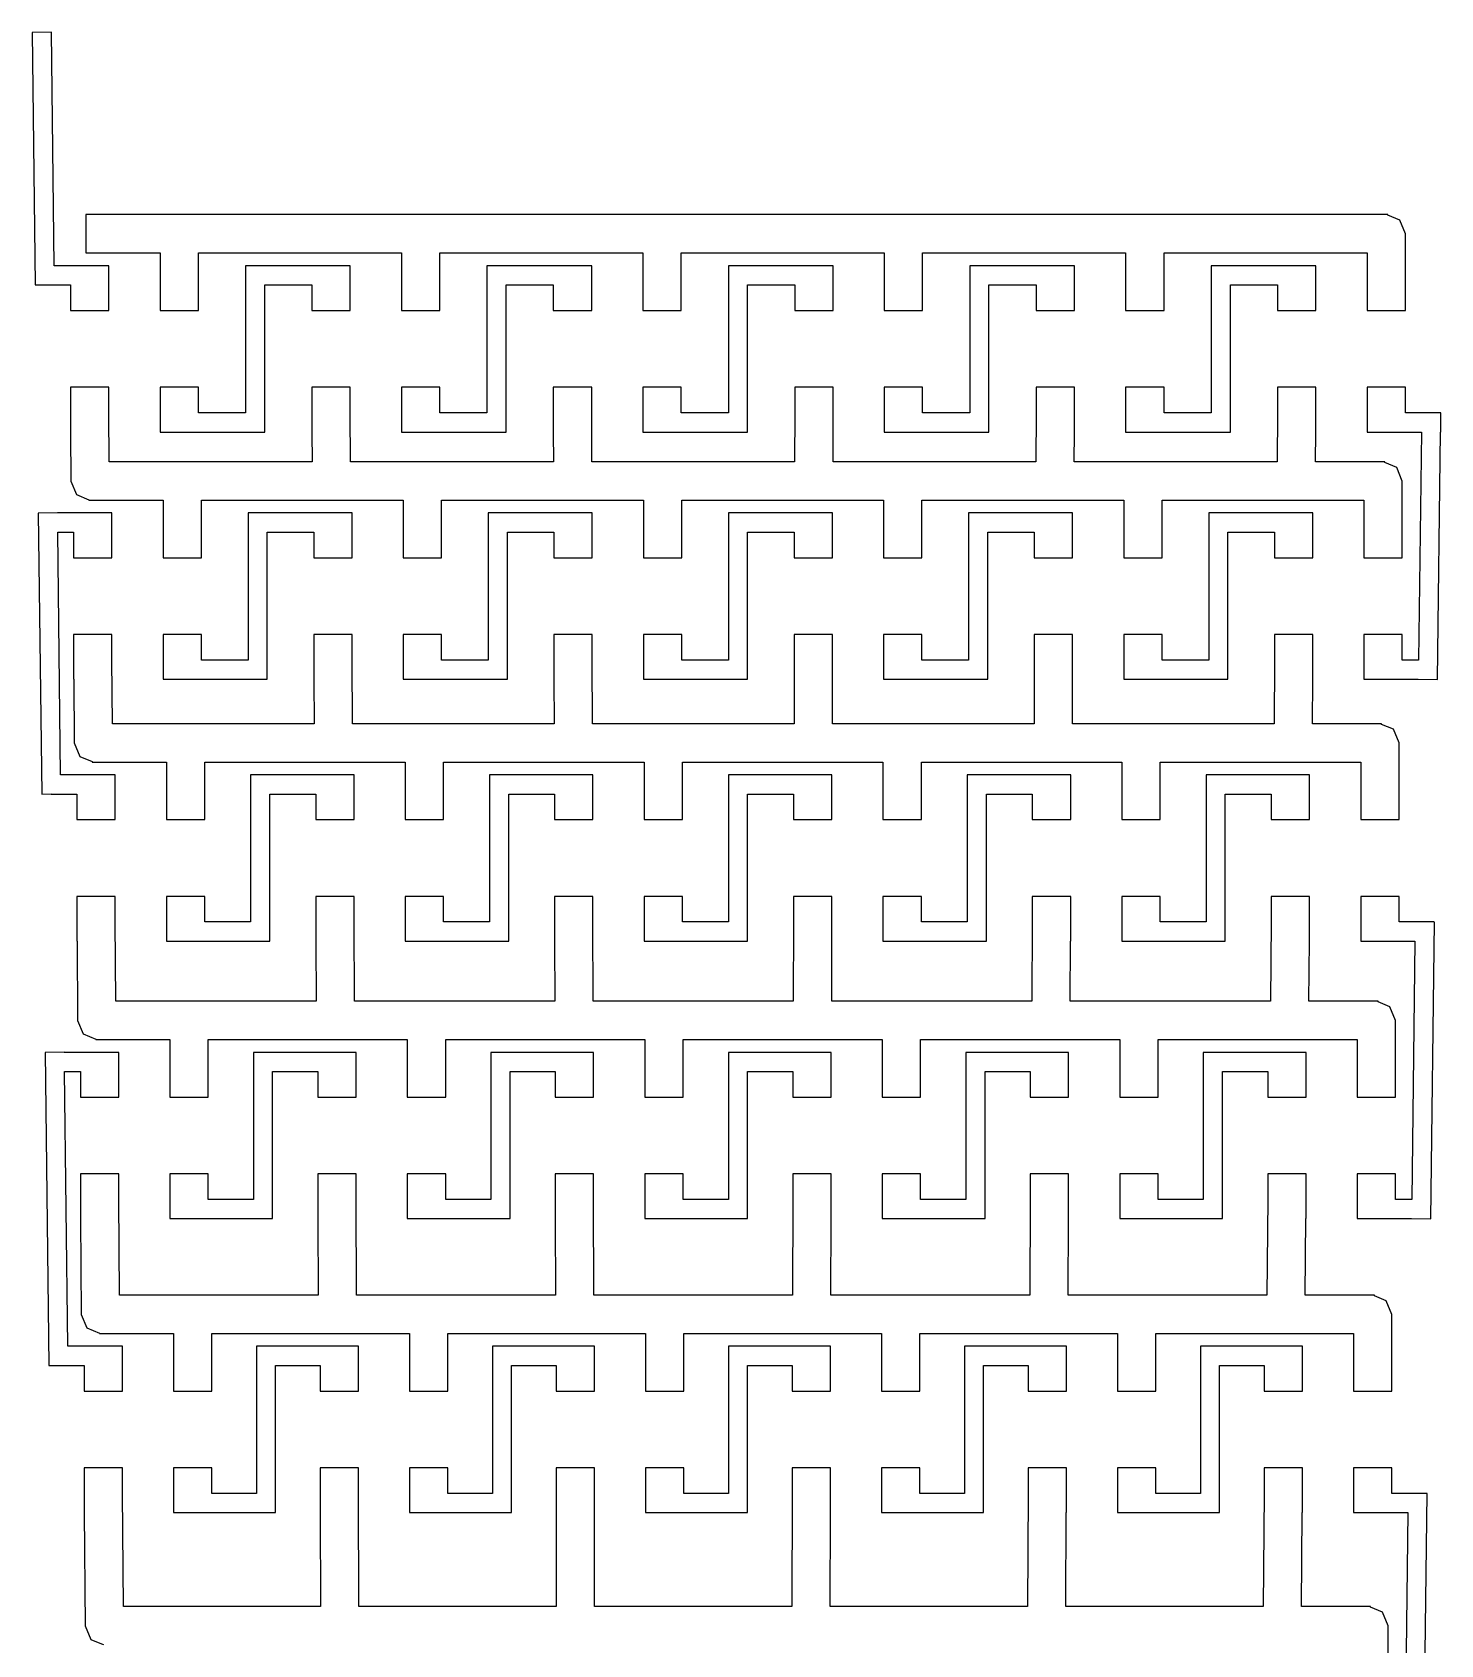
# Model space of a CAD drawing. Header units: metres. Extents: x -28 to 27, y 1 to 504.
# Drawn here: x -27.6 to 27.5, y 440.8 to 503.9 of the extents above; entities that cross this region are included whole.
import ezdxf

# ---------------------------------------------------------------- set-up
doc = ezdxf.new("R2010")
doc.units = ezdxf.units.M

msp = doc.modelspace()

# ---------------------------------------------------------------- linework, layer by layer
for p, q in [((-26.8392, 503.868), (-27.5892, 503.858)), ((-27.5892, 503.858), (-27.4686, 493.989)), ((-26.7277, 494.739), (-26.8392, 503.868)), ((25.4073, 496.739), (-25.4924, 496.739)), ((-25.4924, 496.739), (-25.4924, 495.239)), ((25.4073, 496.712), (25.4073, 496.739)), ((25.8739, 496.519), (25.4073, 496.712)), ((26.0936, 495.989), (25.8739, 496.519)), ((26.0936, 492.989), (26.0936, 495.989)), ((-25.4924, 495.239), (-22.5936, 495.239)), ((-22.5936, 495.239), (-22.5936, 492.989)), ((-21.0936, 495.239), (-13.1562, 495.239)), ((-21.0936, 492.989), (-21.0936, 495.239)), ((-13.1562, 495.239), (-13.1562, 492.989)), ((-11.6562, 492.989), (-11.6562, 495.239)), ((-11.6562, 495.239), (-3.71872, 495.239)), ((-3.71872, 495.239), (-3.71872, 492.989)), ((-2.21872, 492.989), (-2.21872, 495.239)), ((-2.21872, 495.239), (5.71872, 495.239)), ((5.71872, 495.239), (5.71872, 492.989)), ((7.21872, 492.989), (7.21872, 495.239)), ((7.21872, 495.239), (15.1562, 495.239)), ((15.1562, 495.239), (15.1562, 492.989)), ((16.6562, 492.989), (16.6562, 495.239)), ((16.6562, 495.239), (24.5936, 495.239)), ((24.5936, 495.239), (24.5936, 492.989)), ((-24.5936, 494.739), (-26.7277, 494.739)), ((-24.5936, 492.989), (-24.5936, 494.739)), ((-15.1562, 494.739), (-19.2499, 494.739)), ((-19.2499, 494.739), (-19.2499, 488.989)), ((-15.1562, 492.989), (-15.1562, 494.739)), ((-5.71872, 494.739), (-9.81244, 494.739)), ((-9.81244, 494.739), (-9.81244, 488.989)), ((-5.71872, 492.989), (-5.71872, 494.739)), ((3.71872, 494.739), (-0.375, 494.739)), ((-0.375, 494.739), (-0.375, 488.989)), ((3.71872, 492.989), (3.71872, 494.739)), ((13.1562, 494.739), (9.06244, 494.739)), ((9.06244, 494.739), (9.06244, 488.989)), ((13.1562, 492.989), (13.1562, 494.739)), ((22.5936, 494.739), (18.4999, 494.739)), ((18.4999, 494.739), (18.4999, 488.989)), ((22.5936, 492.989), (22.5936, 494.739)), ((-27.4686, 493.989), (-27.0936, 493.993)), ((-27.0936, 493.993), (-27.0936, 493.989)), ((-27.0936, 493.989), (-26.0936, 493.989)), ((-26.0936, 493.989), (-26.0936, 492.989)), ((-18.4999, 493.989), (-16.6562, 493.989)), ((-18.4999, 488.239), (-18.4999, 493.989)), ((-16.6562, 493.989), (-16.6562, 492.989)), ((-9.06244, 493.989), (-7.21872, 493.989)), ((-9.06244, 488.239), (-9.06244, 493.989)), ((-7.21872, 493.989), (-7.21872, 492.989)), ((0.375, 493.989), (2.21872, 493.989)), ((0.375, 488.239), (0.375, 493.989)), ((2.21872, 493.989), (2.21872, 492.989)), ((9.81244, 493.989), (11.6562, 493.989)), ((9.81244, 488.239), (9.81244, 493.989)), ((11.6562, 493.989), (11.6562, 492.989)), ((19.2499, 493.989), (21.0936, 493.989)), ((19.2499, 488.239), (19.2499, 493.989)), ((21.0936, 493.989), (21.0936, 492.989)), ((-26.0936, 492.989), (-24.5936, 492.989)), ((-22.5936, 492.989), (-21.0936, 492.989)), ((-16.6562, 492.989), (-15.1562, 492.989)), ((-13.1562, 492.989), (-11.6562, 492.989)), ((-7.21872, 492.989), (-5.71872, 492.989)), ((-3.71872, 492.989), (-2.21872, 492.989)), ((2.21872, 492.989), (3.71872, 492.989)), ((5.71872, 492.989), (7.21872, 492.989)), ((11.6562, 492.989), (13.1562, 492.989)), ((15.1562, 492.989), (16.6562, 492.989)), ((21.0936, 492.989), (22.5936, 492.989)), ((24.5936, 492.989), (26.0936, 492.989)), ((-24.5936, 489.989), (-26.0936, 489.989)), ((-26.0936, 489.989), (-26.0936, 488.239)), ((-24.5936, 488.989), (-24.5936, 489.989)), ((-21.0936, 489.989), (-22.5936, 489.989)), ((-22.5936, 489.989), (-22.5936, 488.239)), ((-21.0936, 488.989), (-21.0936, 489.989)), ((-15.1562, 489.989), (-16.6562, 489.989)), ((-16.6562, 489.989), (-16.6562, 488.239)), ((-15.1562, 488.989), (-15.1562, 489.989)), ((-11.6562, 489.989), (-13.1562, 489.989)), ((-13.1562, 489.989), (-13.1562, 488.239)), ((-11.6562, 488.989), (-11.6562, 489.989)), ((-5.71872, 489.989), (-7.21872, 489.989)), ((-7.21872, 489.989), (-7.21872, 488.239)), ((-5.71872, 488.989), (-5.71872, 489.989)), ((-2.21872, 489.989), (-3.71872, 489.989)), ((-3.71872, 489.989), (-3.71872, 488.239)), ((-2.21872, 488.989), (-2.21872, 489.989)), ((3.71872, 489.989), (2.21872, 489.989)), ((2.21872, 489.989), (2.21872, 488.989)), ((3.71872, 488.239), (3.71872, 489.989)), ((7.21872, 489.989), (5.71872, 489.989)), ((5.71872, 489.989), (5.71872, 488.239)), ((7.21872, 488.989), (7.21872, 489.989)), ((13.1562, 489.989), (11.6562, 489.989)), ((11.6562, 489.989), (11.6562, 488.989)), ((13.1562, 488.239), (13.1562, 489.989)), ((16.6562, 489.989), (15.1562, 489.989)), ((15.1562, 489.989), (15.1562, 488.239)), ((16.6562, 488.989), (16.6562, 489.989)), ((22.5936, 489.989), (21.0936, 489.989)), ((21.0936, 489.989), (21.0936, 488.989)), ((22.5936, 488.239), (22.5936, 489.989)), ((26.0936, 489.989), (24.5936, 489.989)), ((24.5936, 489.989), (24.5936, 488.239)), ((26.0936, 488.989), (26.0936, 489.989)), ((-24.5832, 487.076), (-24.5936, 488.989)), ((-19.2499, 488.989), (-21.0936, 488.989)), ((-15.1499, 487.076), (-15.1562, 488.989)), ((-9.81244, 488.989), (-11.6562, 488.989)), ((-5.71663, 487.076), (-5.71872, 488.989)), ((-0.375, 488.989), (-2.21872, 488.989)), ((2.21872, 488.989), (2.21663, 487.076)), ((9.06244, 488.989), (7.21872, 488.989)), ((11.6562, 488.989), (11.6499, 487.076)), ((18.4999, 488.989), (16.6562, 488.989)), ((21.0936, 488.989), (21.0832, 487.076)), ((27.4728, 488.989), (26.0936, 488.989)), ((27.4728, 488.979), (27.4728, 488.989)), ((27.4728, 488.802), (27.475, 488.979)), ((27.475, 488.979), (27.4728, 488.979)), ((27.4728, 488.239), (27.4728, 488.802)), ((-26.0936, 488.239), (-26.0895, 488.239)), ((-26.0895, 488.239), (-26.0791, 486.326)), ((-22.5936, 488.239), (-18.4999, 488.239)), ((-16.6562, 488.239), (-16.6537, 488.239)), ((-16.6537, 488.239), (-16.6499, 487.076)), ((-13.1562, 488.239), (-9.06244, 488.239)), ((-7.21872, 488.239), (-7.2179, 488.239)), ((-7.2179, 488.239), (-7.21663, 487.076)), ((-3.71872, 488.239), (0.375, 488.239)), ((3.71663, 487.076), (3.7179, 488.239)), ((3.7179, 488.239), (3.71872, 488.239)), ((5.71872, 488.239), (9.81244, 488.239)), ((13.1499, 487.076), (13.1537, 488.239)), ((13.1537, 488.239), (13.1562, 488.239)), ((15.1562, 488.239), (19.2499, 488.239)), ((22.5832, 487.076), (22.5895, 488.239)), ((22.5895, 488.239), (22.5936, 488.239)), ((24.5936, 488.239), (26.7159, 488.239)), ((26.7159, 488.239), (26.607, 479.326)), ((27.3478, 478.567), (27.4659, 488.239)), ((27.4659, 488.239), (27.4728, 488.239)), ((-16.6499, 487.076), (-24.5832, 487.076)), ((-7.21663, 487.076), (-15.1499, 487.076)), ((2.21663, 487.076), (-5.71663, 487.076)), ((11.6499, 487.076), (3.71663, 487.076)), ((21.0832, 487.076), (13.1499, 487.076)), ((25.2866, 487.076), (22.5832, 487.076)), ((25.2866, 487.049), (25.2866, 487.076)), ((25.7531, 486.856), (25.2866, 487.049)), ((25.9728, 486.326), (25.7531, 486.856)), ((-26.0791, 486.326), (-25.8594, 485.795)), ((25.9728, 483.326), (25.9728, 486.326)), ((-25.8594, 485.795), (-25.3716, 485.593)), ((-25.3716, 485.593), (-25.3716, 485.576)), ((-25.3716, 485.576), (-22.4728, 485.576)), ((-22.4728, 485.576), (-22.4728, 483.326)), ((-20.9728, 485.576), (-13.0837, 485.576)), ((-20.9728, 483.326), (-20.9728, 485.576)), ((-13.0837, 485.576), (-13.0837, 483.326)), ((-11.5837, 483.326), (-11.5837, 485.576)), ((-11.5837, 485.576), (-3.69455, 485.576)), ((-3.69455, 485.576), (-3.69455, 483.326)), ((-2.19455, 483.326), (-2.19455, 485.576)), ((-2.19455, 485.576), (5.69455, 485.576)), ((5.69455, 485.576), (5.69455, 483.326)), ((7.19455, 483.326), (7.19455, 485.576)), ((7.19455, 485.576), (15.0837, 485.576)), ((15.0837, 485.576), (15.0837, 483.326)), ((16.5837, 483.326), (16.5837, 485.576)), ((16.5837, 485.576), (24.4728, 485.576)), ((24.4728, 485.576), (24.4728, 483.326)), ((-26.6041, 485.084), (-27.3541, 485.075)), ((-27.3541, 485.075), (-27.2198, 474.088)), ((-26.604, 485.076), (-26.6041, 485.084)), ((-24.4728, 485.076), (-26.604, 485.076)), ((-24.4728, 483.326), (-24.4728, 485.076)), ((-15.0837, 485.076), (-19.1532, 485.076)), ((-19.1532, 485.076), (-19.1532, 479.326)), ((-15.0837, 483.326), (-15.0837, 485.076)), ((-5.69455, 485.076), (-9.76411, 485.076)), ((-9.76411, 485.076), (-9.76411, 479.326)), ((-5.69455, 483.326), (-5.69455, 485.076)), ((3.69455, 485.076), (-0.375, 485.076)), ((-0.375, 485.076), (-0.375, 479.326)), ((3.69455, 483.326), (3.69455, 485.076)), ((13.0837, 485.076), (9.01411, 485.076)), ((9.01411, 485.076), (9.01411, 479.326)), ((13.0837, 483.326), (13.0837, 485.076)), ((22.4728, 485.076), (18.4032, 485.076)), ((18.4032, 485.076), (18.4032, 479.326)), ((22.4728, 483.326), (22.4728, 485.076)), ((-26.4789, 474.838), (-26.5949, 484.326)), ((-26.5949, 484.326), (-25.9728, 484.326)), ((-25.9728, 484.326), (-25.9728, 483.326)), ((-18.4032, 484.326), (-16.5837, 484.326)), ((-18.4032, 478.576), (-18.4032, 484.326)), ((-16.5837, 484.326), (-16.5837, 483.326)), ((-9.01411, 484.326), (-7.19455, 484.326)), ((-9.01411, 478.576), (-9.01411, 484.326)), ((-7.19455, 484.326), (-7.19455, 483.326)), ((0.375, 484.326), (2.19455, 484.326)), ((0.375, 478.576), (0.375, 484.326)), ((2.19455, 484.326), (2.19455, 483.326)), ((9.76411, 484.326), (11.5837, 484.326)), ((9.76411, 478.576), (9.76411, 484.326)), ((11.5837, 484.326), (11.5837, 483.326)), ((19.1532, 484.326), (20.9728, 484.326)), ((19.1532, 478.576), (19.1532, 484.326)), ((20.9728, 484.326), (20.9728, 483.326)), ((-25.9728, 483.326), (-24.4728, 483.326)), ((-22.4728, 483.326), (-20.9728, 483.326)), ((-16.5837, 483.326), (-15.0837, 483.326)), ((-13.0837, 483.326), (-11.5837, 483.326)), ((-7.19455, 483.326), (-5.69455, 483.326)), ((-3.69455, 483.326), (-2.19455, 483.326)), ((2.19455, 483.326), (3.69455, 483.326)), ((5.69455, 483.326), (7.19455, 483.326)), ((11.5837, 483.326), (13.0837, 483.326)), ((15.0837, 483.326), (16.5837, 483.326)), ((20.9728, 483.326), (22.4728, 483.326)), ((24.4728, 483.326), (25.9728, 483.326)), ((-24.4728, 480.326), (-25.9728, 480.326)), ((-25.9728, 480.326), (-25.9728, 478.576)), ((-24.4728, 479.326), (-24.4728, 480.326)), ((-20.9728, 480.326), (-22.4728, 480.326)), ((-22.4728, 480.326), (-22.4728, 478.576)), ((-20.9728, 479.326), (-20.9728, 480.326)), ((-15.0837, 480.326), (-16.5837, 480.326)), ((-16.5837, 480.326), (-16.5837, 478.576)), ((-15.0837, 479.326), (-15.0837, 480.326)), ((-11.5837, 480.326), (-13.0837, 480.326)), ((-13.0837, 480.326), (-13.0837, 478.576)), ((-11.5837, 479.326), (-11.5837, 480.326)), ((-5.69455, 480.326), (-7.19455, 480.326)), ((-7.19455, 480.326), (-7.19455, 478.576)), ((-5.69455, 479.326), (-5.69455, 480.326)), ((-2.19455, 480.326), (-3.69455, 480.326)), ((-3.69455, 480.326), (-3.69455, 478.576)), ((-2.19455, 479.326), (-2.19455, 480.326)), ((3.69455, 480.326), (2.19455, 480.326)), ((2.19455, 480.326), (2.19455, 479.326)), ((3.69455, 478.576), (3.69455, 480.326)), ((7.19455, 480.326), (5.69455, 480.326)), ((5.69455, 480.326), (5.69455, 478.576)), ((7.19455, 479.326), (7.19455, 480.326)), ((13.0837, 480.326), (11.5837, 480.326)), ((11.5837, 480.326), (11.5837, 479.326)), ((13.0837, 478.576), (13.0837, 480.326)), ((16.5837, 480.326), (15.0837, 480.326)), ((15.0837, 480.326), (15.0837, 478.576)), ((16.5837, 479.326), (16.5837, 480.326)), ((22.4728, 480.326), (20.9728, 480.326)), ((20.9728, 480.326), (20.9728, 479.326)), ((22.4728, 478.576), (22.4728, 480.326)), ((25.9728, 480.326), (24.4728, 480.326)), ((24.4728, 480.326), (24.4728, 478.576)), ((25.9728, 479.326), (25.9728, 480.326)), ((-24.4561, 476.838), (-24.4728, 479.326)), ((-19.1532, 479.326), (-20.9728, 479.326)), ((-15.0737, 476.838), (-15.0837, 479.326)), ((-9.76411, 479.326), (-11.5837, 479.326)), ((-5.69122, 476.838), (-5.69455, 479.326)), ((-0.375, 479.326), (-2.19455, 479.326)), ((2.19455, 479.326), (2.19122, 476.838)), ((9.01411, 479.326), (7.19455, 479.326)), ((11.5837, 479.326), (11.5737, 476.838)), ((18.4032, 479.326), (16.5837, 479.326)), ((20.9728, 479.326), (20.9561, 476.838)), ((26.607, 479.326), (25.9728, 479.326)), ((-25.9728, 478.576), (-25.9678, 478.576)), ((-25.9678, 478.576), (-25.9511, 476.088)), ((-22.4728, 478.576), (-18.4032, 478.576)), ((-16.5837, 478.576), (-16.5807, 478.576)), ((-16.5807, 478.576), (-16.5737, 476.838)), ((-13.0837, 478.576), (-9.01411, 478.576)), ((-7.19455, 478.576), (-7.19356, 478.576)), ((-7.19356, 478.576), (-7.19122, 476.838)), ((-3.69455, 478.576), (0.375, 478.576)), ((3.69122, 476.838), (3.69354, 478.576)), ((3.69354, 478.576), (3.69455, 478.576)), ((5.69455, 478.576), (9.76411, 478.576)), ((13.0737, 476.838), (13.0807, 478.576)), ((13.0807, 478.576), (13.0837, 478.576)), ((15.0837, 478.576), (19.1532, 478.576)), ((22.4561, 476.838), (22.4678, 478.576)), ((22.4678, 478.576), (22.4728, 478.576)), ((24.4728, 478.576), (26.5978, 478.576)), ((26.5978, 478.576), (27.3478, 478.567)), ((-16.5737, 476.838), (-24.4561, 476.838)), ((-7.19122, 476.838), (-15.0737, 476.838)), ((2.19122, 476.838), (-5.69122, 476.838)), ((11.5737, 476.838), (3.69122, 476.838)), ((20.9561, 476.838), (13.0737, 476.838)), ((25.1586, 476.838), (22.4561, 476.838)), ((25.1586, 476.812), (25.1586, 476.838)), ((25.6252, 476.619), (25.1586, 476.812)), ((25.8448, 476.088), (25.6252, 476.619)), ((-25.9511, 476.088), (-25.7314, 475.558)), ((25.8448, 473.088), (25.8448, 476.088)), ((-25.7314, 475.558), (-25.2436, 475.356)), ((-25.2436, 475.356), (-25.2436, 475.338)), ((-25.2436, 475.338), (-22.3448, 475.338)), ((-22.3448, 475.338), (-22.3448, 473.088)), ((-20.8448, 475.338), (-13.0069, 475.338)), ((-20.8448, 473.088), (-20.8448, 475.338)), ((-13.0069, 475.338), (-13.0069, 473.088)), ((-11.5069, 473.088), (-11.5069, 475.338)), ((-11.5069, 475.338), (-3.66896, 475.338)), ((-3.66896, 475.338), (-3.66896, 473.088)), ((-2.16896, 473.088), (-2.16896, 475.338)), ((-2.16896, 475.338), (5.66896, 475.338)), ((5.66896, 475.338), (5.66896, 473.088)), ((7.16896, 473.088), (7.16896, 475.338)), ((7.16896, 475.338), (15.0069, 475.338)), ((15.0069, 475.338), (15.0069, 473.088)), ((16.5069, 473.088), (16.5069, 475.338)), ((16.5069, 475.338), (24.3448, 475.338)), ((24.3448, 475.338), (24.3448, 473.088)), ((-24.3448, 474.838), (-26.4789, 474.838)), ((-24.3448, 473.088), (-24.3448, 474.838)), ((-15.0069, 474.838), (-19.0509, 474.838)), ((-19.0509, 474.838), (-19.0509, 469.088)), ((-15.0069, 473.088), (-15.0069, 474.838)), ((-5.66896, 474.838), (-9.71294, 474.838)), ((-9.71294, 474.838), (-9.71294, 469.088)), ((-5.66896, 473.088), (-5.66896, 474.838)), ((3.66896, 474.838), (-0.375, 474.838)), ((-0.375, 474.838), (-0.375, 469.088)), ((3.66896, 473.088), (3.66896, 474.838)), ((13.0069, 474.838), (8.96294, 474.838)), ((8.96294, 474.838), (8.96294, 469.088)), ((13.0069, 473.088), (13.0069, 474.838)), ((22.3448, 474.838), (18.3009, 474.838)), ((18.3009, 474.838), (18.3009, 469.088)), ((22.3448, 473.088), (22.3448, 474.838)), ((-27.2198, 474.088), (-26.8448, 474.093)), ((-26.8448, 474.093), (-26.8448, 474.088)), ((-26.8448, 474.088), (-25.8448, 474.088)), ((-25.8448, 474.088), (-25.8448, 473.088)), ((-18.3009, 474.088), (-16.5069, 474.088)), ((-18.3009, 468.338), (-18.3009, 474.088)), ((-16.5069, 474.088), (-16.5069, 473.088)), ((-8.96294, 474.088), (-7.16896, 474.088)), ((-8.96294, 468.338), (-8.96294, 474.088)), ((-7.16896, 474.088), (-7.16896, 473.088)), ((0.375, 474.088), (2.16896, 474.088)), ((0.375, 468.338), (0.375, 474.088)), ((2.16896, 474.088), (2.16896, 473.088)), ((9.71294, 474.088), (11.5069, 474.088)), ((9.71294, 468.338), (9.71294, 474.088)), ((11.5069, 474.088), (11.5069, 473.088)), ((19.0509, 474.088), (20.8448, 474.088)), ((19.0509, 468.338), (19.0509, 474.088)), ((20.8448, 474.088), (20.8448, 473.088)), ((-25.8448, 473.088), (-24.3448, 473.088)), ((-22.3448, 473.088), (-20.8448, 473.088)), ((-16.5069, 473.088), (-15.0069, 473.088)), ((-13.0069, 473.088), (-11.5069, 473.088)), ((-7.16896, 473.088), (-5.66896, 473.088)), ((-3.66896, 473.088), (-2.16896, 473.088)), ((2.16896, 473.088), (3.66896, 473.088)), ((5.66896, 473.088), (7.16896, 473.088)), ((11.5069, 473.088), (13.0069, 473.088)), ((15.0069, 473.088), (16.5069, 473.088)), ((20.8448, 473.088), (22.3448, 473.088)), ((24.3448, 473.088), (25.8448, 473.088)), ((-24.3448, 470.088), (-25.8448, 470.088)), ((-25.8448, 470.088), (-25.8448, 468.338)), ((-24.3448, 469.088), (-24.3448, 470.088)), ((-20.8448, 470.088), (-22.3448, 470.088)), ((-22.3448, 470.088), (-22.3448, 468.338)), ((-20.8448, 469.088), (-20.8448, 470.088)), ((-15.0069, 470.088), (-16.5069, 470.088)), ((-16.5069, 470.088), (-16.5069, 468.338)), ((-15.0069, 469.088), (-15.0069, 470.088)), ((-11.5069, 470.088), (-13.0069, 470.088)), ((-13.0069, 470.088), (-13.0069, 468.338)), ((-11.5069, 469.088), (-11.5069, 470.088)), ((-5.66896, 470.088), (-7.16896, 470.088)), ((-7.16896, 470.088), (-7.16896, 468.338)), ((-5.66896, 469.088), (-5.66896, 470.088)), ((-2.16896, 470.088), (-3.66896, 470.088)), ((-3.66896, 470.088), (-3.66896, 468.338)), ((-2.16896, 469.088), (-2.16896, 470.088)), ((3.66896, 470.088), (2.16896, 470.088)), ((2.16896, 470.088), (2.16896, 469.088)), ((3.66896, 468.338), (3.66896, 470.088)), ((7.16896, 470.088), (5.66896, 470.088)), ((5.66896, 470.088), (5.66896, 468.338)), ((7.16896, 469.088), (7.16896, 470.088)), ((13.0069, 470.088), (11.5069, 470.088)), ((11.5069, 470.088), (11.5069, 469.088)), ((13.0069, 468.338), (13.0069, 470.088)), ((16.5069, 470.088), (15.0069, 470.088)), ((15.0069, 470.088), (15.0069, 468.338)), ((16.5069, 469.088), (16.5069, 470.088)), ((22.3448, 470.088), (20.8448, 470.088)), ((20.8448, 470.088), (20.8448, 469.088)), ((22.3448, 468.338), (22.3448, 470.088)), ((25.8448, 470.088), (24.3448, 470.088)), ((24.3448, 470.088), (24.3448, 468.338)), ((25.8448, 469.088), (25.8448, 470.088)), ((-24.3212, 465.992), (-24.3448, 469.088)), ((-19.0509, 469.088), (-20.8448, 469.088)), ((-14.9927, 465.992), (-15.0069, 469.088)), ((-9.71294, 469.088), (-11.5069, 469.088)), ((-5.66425, 465.992), (-5.66896, 469.088)), ((-0.375, 469.088), (-2.16896, 469.088)), ((2.16896, 469.088), (2.16425, 465.992)), ((8.96294, 469.088), (7.16896, 469.088)), ((11.5069, 469.088), (11.4927, 465.992)), ((18.3009, 469.088), (16.5069, 469.088)), ((20.8448, 469.088), (20.8212, 465.992)), ((27.2093, 469.088), (25.8448, 469.088)), ((27.0842, 457.483), (27.2259, 469.078)), ((27.2093, 469.078), (27.2093, 469.088)), ((27.2259, 469.078), (27.2093, 469.078)), ((-25.8448, 468.338), (-25.8391, 468.338)), ((-25.8391, 468.338), (-25.8155, 465.242)), ((-22.3448, 468.338), (-18.3009, 468.338)), ((-16.5069, 468.338), (-16.5035, 468.338)), ((-16.5035, 468.338), (-16.4927, 465.992)), ((-13.0069, 468.338), (-8.96294, 468.338)), ((-7.16896, 468.338), (-7.16782, 468.338)), ((-7.16782, 468.338), (-7.16425, 465.992)), ((-3.66896, 468.338), (0.375, 468.338)), ((3.66425, 465.992), (3.66782, 468.338)), ((3.66782, 468.338), (3.66896, 468.338)), ((5.66896, 468.338), (9.71294, 468.338)), ((12.9927, 465.992), (13.0035, 468.338)), ((13.0035, 468.338), (13.0069, 468.338)), ((15.0069, 468.338), (19.0509, 468.338)), ((22.3212, 465.992), (22.3391, 468.338)), ((22.3391, 468.338), (22.3448, 468.338)), ((24.3448, 468.338), (26.4668, 468.338)), ((26.4668, 468.338), (26.3434, 458.242)), ((-16.4927, 465.992), (-24.3212, 465.992)), ((-7.16425, 465.992), (-14.9927, 465.992)), ((2.16425, 465.992), (-5.66425, 465.992)), ((11.4927, 465.992), (3.66425, 465.992)), ((20.8212, 465.992), (12.9927, 465.992)), ((25.023, 465.992), (22.3212, 465.992)), ((25.023, 465.966), (25.023, 465.992)), ((25.4896, 465.772), (25.023, 465.966)), ((-25.8155, 465.242), (-25.5959, 464.712)), ((25.7093, 465.242), (25.4896, 465.772)), ((25.7093, 462.242), (25.7093, 465.242)), ((-25.5959, 464.712), (-25.108, 464.51)), ((-26.3402, 464), (-27.0902, 463.991)), ((-27.0902, 463.991), (-26.9406, 451.751)), ((-26.3401, 463.992), (-26.3402, 464)), ((-24.2093, 463.992), (-26.3401, 463.992)), ((-25.108, 464.51), (-25.108, 464.492)), ((-25.108, 464.492), (-22.2093, 464.492)), ((-24.2093, 462.242), (-24.2093, 463.992)), ((-22.2093, 464.492), (-22.2093, 462.242)), ((-20.7093, 464.492), (-12.9256, 464.492)), ((-20.7093, 462.242), (-20.7093, 464.492)), ((-14.9256, 463.992), (-18.9424, 463.992)), ((-18.9424, 463.992), (-18.9424, 458.242)), ((-14.9256, 462.242), (-14.9256, 463.992)), ((-12.9256, 464.492), (-12.9256, 462.242)), ((-11.4256, 462.242), (-11.4256, 464.492)), ((-11.4256, 464.492), (-3.64185, 464.492)), ((-5.64185, 463.992), (-9.65871, 463.992)), ((-9.65871, 463.992), (-9.65871, 458.242)), ((-5.64185, 462.242), (-5.64185, 463.992)), ((-3.64185, 464.492), (-3.64185, 462.242)), ((-2.14185, 462.242), (-2.14185, 464.492)), ((-2.14185, 464.492), (5.64185, 464.492)), ((3.64185, 463.992), (-0.375, 463.992)), ((-0.375, 463.992), (-0.375, 458.242)), ((3.64185, 462.242), (3.64185, 463.992)), ((5.64185, 464.492), (5.64185, 462.242)), ((7.14185, 462.242), (7.14185, 464.492)), ((7.14185, 464.492), (14.9256, 464.492)), ((12.9256, 463.992), (8.90871, 463.992)), ((8.90871, 463.992), (8.90871, 458.242)), ((12.9256, 462.242), (12.9256, 463.992)), ((14.9256, 464.492), (14.9256, 462.242)), ((16.4256, 462.242), (16.4256, 464.492)), ((16.4256, 464.492), (24.2093, 464.492)), ((22.2093, 463.992), (18.1924, 463.992)), ((18.1924, 463.992), (18.1924, 458.242)), ((22.2093, 462.242), (22.2093, 463.992)), ((24.2093, 464.492), (24.2093, 462.242)), ((-26.1997, 452.501), (-26.331, 463.242)), ((-26.331, 463.242), (-25.7093, 463.242)), ((-25.7093, 463.242), (-25.7093, 462.242)), ((-18.1924, 463.242), (-16.4256, 463.242)), ((-18.1924, 457.492), (-18.1924, 463.242)), ((-16.4256, 463.242), (-16.4256, 462.242)), ((-8.90871, 463.242), (-7.14185, 463.242)), ((-8.90871, 457.492), (-8.90871, 463.242)), ((-7.14185, 463.242), (-7.14185, 462.242)), ((0.375, 463.242), (2.14185, 463.242)), ((0.375, 457.492), (0.375, 463.242)), ((2.14185, 463.242), (2.14185, 462.242)), ((9.65871, 463.242), (11.4256, 463.242)), ((9.65871, 457.492), (9.65871, 463.242)), ((11.4256, 463.242), (11.4256, 462.242)), ((18.9424, 463.242), (20.7093, 463.242)), ((18.9424, 457.492), (18.9424, 463.242)), ((20.7093, 463.242), (20.7093, 462.242)), ((-25.7093, 462.242), (-24.2093, 462.242)), ((-22.2093, 462.242), (-20.7093, 462.242)), ((-16.4256, 462.242), (-14.9256, 462.242)), ((-12.9256, 462.242), (-11.4256, 462.242)), ((-7.14185, 462.242), (-5.64185, 462.242)), ((-3.64185, 462.242), (-2.14185, 462.242)), ((2.14185, 462.242), (3.64185, 462.242)), ((5.64185, 462.242), (7.14185, 462.242)), ((11.4256, 462.242), (12.9256, 462.242)), ((14.9256, 462.242), (16.4256, 462.242)), ((20.7093, 462.242), (22.2093, 462.242)), ((24.2093, 462.242), (25.7093, 462.242)), ((-24.2093, 459.242), (-25.7093, 459.242)), ((-25.7093, 459.242), (-25.7093, 457.492)), ((-24.2093, 458.242), (-24.2093, 459.242)), ((-20.7093, 459.242), (-22.2093, 459.242)), ((-22.2093, 459.242), (-22.2093, 457.492)), ((-20.7093, 458.242), (-20.7093, 459.242)), ((-14.9256, 459.242), (-16.4256, 459.242)), ((-16.4256, 459.242), (-16.4256, 457.492)), ((-14.9256, 458.242), (-14.9256, 459.242)), ((-11.4256, 459.242), (-12.9256, 459.242)), ((-12.9256, 459.242), (-12.9256, 457.492)), ((-11.4256, 458.242), (-11.4256, 459.242)), ((-5.64185, 459.242), (-7.14185, 459.242)), ((-7.14185, 459.242), (-7.14185, 457.492)), ((-5.64185, 458.242), (-5.64185, 459.242)), ((-2.14185, 459.242), (-3.64185, 459.242)), ((-3.64185, 459.242), (-3.64185, 457.492)), ((-2.14185, 458.242), (-2.14185, 459.242)), ((3.64185, 459.242), (2.14185, 459.242)), ((2.14185, 459.242), (2.14185, 458.242)), ((3.64185, 457.492), (3.64185, 459.242)), ((7.14185, 459.242), (5.64185, 459.242)), ((5.64185, 459.242), (5.64185, 457.492)), ((7.14185, 458.242), (7.14185, 459.242)), ((12.9256, 459.242), (11.4256, 459.242)), ((11.4256, 459.242), (11.4256, 458.242)), ((12.9256, 457.492), (12.9256, 459.242)), ((16.4256, 459.242), (14.9256, 459.242)), ((14.9256, 459.242), (14.9256, 457.492)), ((16.4256, 458.242), (16.4256, 459.242)), ((22.2093, 459.242), (20.7093, 459.242)), ((20.7093, 459.242), (20.7093, 458.242)), ((22.2093, 457.492), (22.2093, 459.242)), ((25.7093, 459.242), (24.2093, 459.242)), ((24.2093, 459.242), (24.2093, 457.492)), ((25.7093, 458.242), (25.7093, 459.242)), ((-24.1781, 454.501), (-24.2093, 458.242)), ((-18.9424, 458.242), (-20.7093, 458.242)), ((-14.9069, 454.501), (-14.9256, 458.242)), ((-9.65871, 458.242), (-11.4256, 458.242)), ((-5.63562, 454.501), (-5.64185, 458.242)), ((-0.375, 458.242), (-2.14185, 458.242)), ((2.14185, 458.242), (2.13562, 454.501)), ((8.90871, 458.242), (7.14185, 458.242)), ((11.4256, 458.242), (11.4069, 454.501)), ((18.1924, 458.242), (16.4256, 458.242)), ((20.7093, 458.242), (20.6781, 454.501)), ((26.3434, 458.242), (25.7093, 458.242)), ((-25.7093, 457.492), (-25.703, 457.492)), ((-25.703, 457.492), (-25.6719, 453.751)), ((-22.2093, 457.492), (-18.1924, 457.492)), ((-16.4256, 457.492), (-16.4218, 457.492)), ((-16.4218, 457.492), (-16.4069, 454.501)), ((-12.9256, 457.492), (-8.90871, 457.492)), ((-7.14185, 457.492), (-7.14059, 457.492)), ((-7.14059, 457.492), (-7.13562, 454.501)), ((-3.64185, 457.492), (0.375, 457.492)), ((3.63562, 454.501), (3.64059, 457.492)), ((3.64059, 457.492), (3.64185, 457.492)), ((5.64185, 457.492), (9.65871, 457.492)), ((12.9069, 454.501), (12.9218, 457.492)), ((12.9218, 457.492), (12.9256, 457.492)), ((14.9256, 457.492), (18.9424, 457.492)), ((22.1781, 454.501), (22.203, 457.492)), ((22.203, 457.492), (22.2093, 457.492)), ((24.2093, 457.492), (26.3343, 457.492)), ((26.3343, 457.492), (27.0842, 457.483)), ((-16.4069, 454.501), (-24.1781, 454.501)), ((-7.13562, 454.501), (-14.9069, 454.501)), ((2.13562, 454.501), (-5.63562, 454.501)), ((11.4069, 454.501), (3.63562, 454.501)), ((20.6781, 454.501), (12.9069, 454.501)), ((24.8794, 454.501), (22.1781, 454.501)), ((24.8794, 454.474), (24.8794, 454.501)), ((25.346, 454.281), (24.8794, 454.474)), ((25.5656, 453.751), (25.346, 454.281)), ((-25.6719, 453.751), (-25.4522, 453.221)), ((-25.4522, 453.221), (-24.9644, 453.018)), ((25.5656, 450.751), (25.5656, 453.751)), ((-24.9644, 453.018), (-24.9644, 453.001)), ((-24.9644, 453.001), (-22.0656, 453.001)), ((-22.0656, 453.001), (-22.0656, 450.751)), ((-20.5656, 453.001), (-12.8394, 453.001)), ((-20.5656, 450.751), (-20.5656, 453.001)), ((-12.8394, 453.001), (-12.8394, 450.751)), ((-11.3394, 450.751), (-11.3394, 453.001)), ((-11.3394, 453.001), (-3.61311, 453.001)), ((-3.61311, 453.001), (-3.61311, 450.751)), ((-2.11311, 450.751), (-2.11311, 453.001)), ((-2.11311, 453.001), (5.61311, 453.001)), ((5.61311, 453.001), (5.61311, 450.751)), ((7.11311, 450.751), (7.11311, 453.001)), ((7.11311, 453.001), (14.8394, 453.001)), ((14.8394, 453.001), (14.8394, 450.751)), ((16.3394, 450.751), (16.3394, 453.001)), ((16.3394, 453.001), (24.0656, 453.001)), ((24.0656, 453.001), (24.0656, 450.751)), ((-24.0656, 452.501), (-26.1997, 452.501)), ((-24.0656, 450.751), (-24.0656, 452.501)), ((-14.8394, 452.501), (-18.8275, 452.501)), ((-18.8275, 452.501), (-18.8275, 446.751)), ((-14.8394, 450.751), (-14.8394, 452.501)), ((-5.61311, 452.501), (-9.60124, 452.501)), ((-9.60124, 452.501), (-9.60124, 446.751)), ((-5.61311, 450.751), (-5.61311, 452.501)), ((3.61311, 452.501), (-0.375, 452.501)), ((-0.375, 452.501), (-0.375, 446.751)), ((3.61311, 450.751), (3.61311, 452.501)), ((12.8394, 452.501), (8.85124, 452.501)), ((8.85124, 452.501), (8.85124, 446.751)), ((12.8394, 450.751), (12.8394, 452.501)), ((22.0656, 452.501), (18.0775, 452.501)), ((18.0775, 452.501), (18.0775, 446.751)), ((22.0656, 450.751), (22.0656, 452.501)), ((-26.9406, 451.751), (-26.5656, 451.755)), ((-26.5656, 451.755), (-26.5656, 451.751)), ((-26.5656, 451.751), (-25.5656, 451.751)), ((-25.5656, 451.751), (-25.5656, 450.751)), ((-18.0775, 451.751), (-16.3394, 451.751)), ((-18.0775, 446.001), (-18.0775, 451.751)), ((-16.3394, 451.751), (-16.3394, 450.751)), ((-8.85124, 451.751), (-7.11311, 451.751)), ((-8.85124, 446.001), (-8.85124, 451.751)), ((-7.11311, 451.751), (-7.11311, 450.751)), ((0.375, 451.751), (2.11311, 451.751)), ((0.375, 446.001), (0.375, 451.751)), ((2.11311, 451.751), (2.11311, 450.751)), ((9.60124, 451.751), (11.3394, 451.751)), ((9.60124, 446.001), (9.60124, 451.751)), ((11.3394, 451.751), (11.3394, 450.751)), ((18.8275, 451.751), (20.5656, 451.751)), ((18.8275, 446.001), (18.8275, 451.751)), ((20.5656, 451.751), (20.5656, 450.751)), ((-25.5656, 450.751), (-24.0656, 450.751)), ((-22.0656, 450.751), (-20.5656, 450.751)), ((-16.3394, 450.751), (-14.8394, 450.751)), ((-12.8394, 450.751), (-11.3394, 450.751)), ((-7.11311, 450.751), (-5.61311, 450.751)), ((-3.61311, 450.751), (-2.11311, 450.751)), ((2.11311, 450.751), (3.61311, 450.751)), ((5.61311, 450.751), (7.11311, 450.751)), ((11.3394, 450.751), (12.8394, 450.751)), ((14.8394, 450.751), (16.3394, 450.751)), ((20.5656, 450.751), (22.0656, 450.751)), ((24.0656, 450.751), (25.5656, 450.751)), ((-24.0656, 447.751), (-25.5656, 447.751)), ((-25.5656, 447.751), (-25.5656, 446.001)), ((-24.0656, 446.751), (-24.0656, 447.751)), ((-20.5656, 447.751), (-22.0656, 447.751)), ((-22.0656, 447.751), (-22.0656, 446.001)), ((-20.5656, 446.751), (-20.5656, 447.751)), ((-14.8394, 447.751), (-16.3394, 447.751)), ((-16.3394, 447.751), (-16.3394, 446.001)), ((-14.8394, 446.751), (-14.8394, 447.751)), ((-11.3394, 447.751), (-12.8394, 447.751)), ((-12.8394, 447.751), (-12.8394, 446.001)), ((-11.3394, 446.751), (-11.3394, 447.751)), ((-5.61311, 447.751), (-7.11311, 447.751)), ((-7.11311, 447.751), (-7.11311, 446.001)), ((-5.61311, 446.751), (-5.61311, 447.751)), ((-2.11311, 447.751), (-3.61311, 447.751)), ((-3.61311, 447.751), (-3.61311, 446.001)), ((-2.11311, 446.751), (-2.11311, 447.751)), ((3.61311, 447.751), (2.11311, 447.751)), ((2.11311, 447.751), (2.11311, 446.751)), ((3.61311, 446.001), (3.61311, 447.751)), ((7.11311, 447.751), (5.61311, 447.751)), ((5.61311, 447.751), (5.61311, 446.001)), ((7.11311, 446.751), (7.11311, 447.751)), ((12.8394, 447.751), (11.3394, 447.751)), ((11.3394, 447.751), (11.3394, 446.751)), ((12.8394, 446.001), (12.8394, 447.751)), ((16.3394, 447.751), (14.8394, 447.751)), ((14.8394, 447.751), (14.8394, 446.001)), ((16.3394, 446.751), (16.3394, 447.751)), ((22.0656, 447.751), (20.5656, 447.751)), ((20.5656, 447.751), (20.5656, 446.751)), ((22.0656, 446.001), (22.0656, 447.751)), ((25.5656, 447.751), (24.0656, 447.751)), ((24.0656, 447.751), (24.0656, 446.001)), ((25.5656, 446.751), (25.5656, 447.751)), ((-24.0264, 442.326), (-24.0656, 446.751)), ((-18.8275, 446.751), (-20.5656, 446.751)), ((-14.8158, 442.326), (-14.8394, 446.751)), ((-9.60124, 446.751), (-11.3394, 446.751)), ((-5.60526, 442.326), (-5.61311, 446.751)), ((-0.375, 446.751), (-2.11311, 446.751)), ((2.11311, 446.751), (2.10526, 442.326)), ((8.85124, 446.751), (7.11311, 446.751)), ((11.3394, 446.751), (11.3158, 442.326)), ((18.0775, 446.751), (16.3394, 446.751)), ((20.5656, 446.751), (20.5264, 442.326)), ((26.9135, 446.751), (25.5656, 446.751)), ((26.7884, 433.817), (26.9463, 446.741)), ((26.9135, 446.741), (26.9135, 446.751)), ((26.9463, 446.741), (26.9135, 446.741)), ((-25.5656, 446.001), (-25.559, 446.001)), ((-25.559, 446.001), (-25.5197, 441.576)), ((-22.0656, 446.001), (-18.0775, 446.001)), ((-16.3394, 446.001), (-16.3354, 446.001)), ((-16.3354, 446.001), (-16.3158, 442.326)), ((-12.8394, 446.001), (-8.85124, 446.001)), ((-7.11311, 446.001), (-7.11179, 446.001)), ((-7.11179, 446.001), (-7.10527, 442.326)), ((-3.61311, 446.001), (0.375, 446.001)), ((3.60527, 442.326), (3.61179, 446.001)), ((3.61179, 446.001), (3.61311, 446.001)), ((5.61311, 446.001), (9.60124, 446.001)), ((12.8158, 442.326), (12.8354, 446.001)), ((12.8354, 446.001), (12.8394, 446.001)), ((14.8394, 446.001), (18.8275, 446.001)), ((22.0264, 442.326), (22.059, 446.001)), ((22.059, 446.001), (22.0656, 446.001)), ((24.0656, 446.001), (26.1872, 446.001)), ((26.1872, 446.001), (26.0476, 434.576)), ((-16.3158, 442.326), (-24.0264, 442.326)), ((-7.10527, 442.326), (-14.8158, 442.326)), ((2.10526, 442.326), (-5.60526, 442.326)), ((11.3158, 442.326), (3.60527, 442.326)), ((20.5264, 442.326), (12.8158, 442.326)), ((24.7272, 442.326), (22.0264, 442.326)), ((24.7272, 442.3), (24.7272, 442.326)), ((25.1938, 442.107), (24.7272, 442.3)), ((25.4135, 441.576), (25.1938, 442.107)), ((-25.5197, 441.576), (-25.3, 441.046)), ((25.4135, 438.576), (25.4135, 441.576)), ((-25.3, 441.046), (-24.8122, 440.844)), ((-24.8122, 440.844), (-24.8122, 440.826))]:
    msp.add_line(p, q)

doc.saveas('drawing.dxf')
